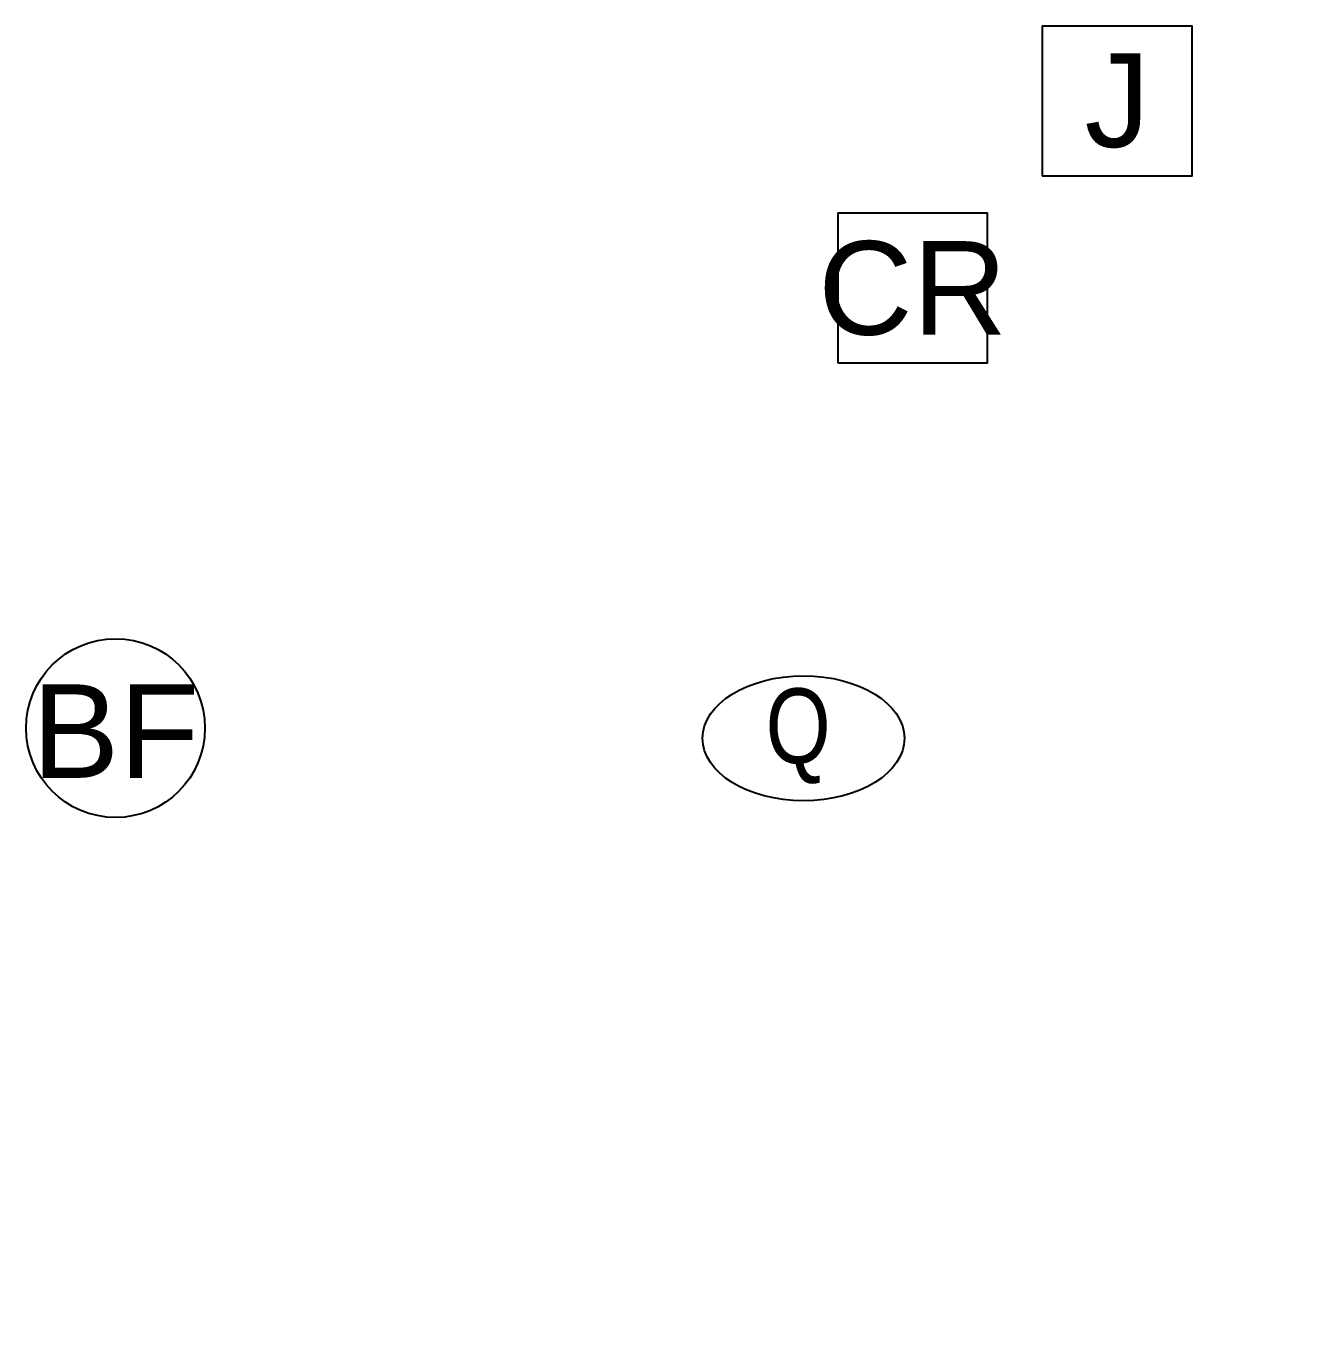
# Model space of a CAD drawing. Header units: inches. Extents: x 23 to 6400, y -2214 to 4412.
# Drawn here: x 2585.1 to 2722.3, y 1232.7 to 1372.1 of the extents above; entities that cross this region are included whole.
import ezdxf
from ezdxf.enums import TextEntityAlignment as Align

# ---------------------------------------------------------------- set-up
doc = ezdxf.new("R2010")
doc.units = ezdxf.units.IN
doc.header["$LTSCALE"] = 96
doc.header["$MEASUREMENT"] = 0
for name, color, linetype in [('A-FURN-EXIST', 33, 'Continuous'), ('A-Powr-Exst', 15, 'Continuous'), ('Legend 300$0$A-Powr-Neww', 4, 'Continuous')]:
    doc.layers.add(name, color=color, linetype=linetype)
doc.styles.add('OTJ_Title1', font='swiss.ttf')
doc.styles.add('XFINE_1', font='swissl.ttf', dxfattribs={"height": 1.25})

# ---------------------------------------------------------------- blocks, each defined once
blk = doc.blocks.new('A$C63DA0F89')
at = {"color": 0, "linetype": 'ByBlock', "lineweight": -2}
blk.add_lwpolyline([(8.79, 0), (24.79, 0), (24.79, 16), (8.79, 16)], close=True, dxfattribs=at)
at = {"color": 0, "linetype": 'ByBlock', "lineweight": -2, "style": 'OTJ_Title1', "flags": 8}
blk.add_attdef('CODE', text='', height=8, dxfattribs=at).set_placement((16.79, 8), align=Align.MIDDLE)
blk = doc.blocks.new('A$C39A66B45')
blk.add_circle((16.79, 9.55), 9.55)
at = {"color": 0, "linetype": 'ByBlock', "lineweight": -2, "style": 'OTJ_Title1', "flags": 8}
blk.add_attdef('CODE', text='', height=8, dxfattribs=at).set_placement((16.79, 9.23), align=Align.MIDDLE)
blk = doc.blocks.new('A$C727C1CD3')
at = {"color": 0, "linetype": 'ByBlock', "lineweight": -2}
blk.add_ellipse((13.72, 6.66), major_axis=(10.78, 0), ratio=0.619048, dxfattribs=at)
at = {"layer": 'Legend 300$0$A-Powr-Neww', "style": 'XFINE_1', "width": 0.8, "flags": 8}
blk.add_attdef('EQUIP', text='', height=8, dxfattribs=at).set_placement((15.04, 6.95), align=Align.MIDDLE)
blk = doc.blocks.new('A$C1C1D4BE0 (4) (2) (2)')
at = {"invisible_edges": 15}
for points in [[(430.45, 169.79, 73.25), (430.45, 170.05, 72.91), (430.45, 170.06, 72.94)], [(430.45, 169.67, 74.47), (430.45, 169.23, 74.18), (430.45, 169.88, 74.31)], [(430.45, 169.21, 74.11), (430.45, 169.72, 73.54), (430.45, 169.88, 74.31)], [(430.45, 169.72, 73.27), (430.45, 169.7, 72.65), (430.45, 169.72, 72.65)], [(430.45, 168.38, 72.47), (430.45, 169.66, 73.33), (430.45, 168.99, 74.05)], [(430.45, 168.38, 72.47), (430.45, 168.99, 74.05), (430.45, 168.15, 74.27)], [(430.45, 166.11, 74.05), (430.45, 165.45, 73.33), (430.45, 167.83, 72.42)], [(430.45, 166.11, 74.05), (430.45, 167.83, 72.42), (430.45, 166.96, 74.27)], [(430.45, 165.22, 74.31), (430.45, 165.39, 73.54), (430.45, 165.9, 74.11)], [(430.45, 165.88, 74.18), (430.45, 165.43, 74.47), (430.45, 165.22, 74.31)], [(430.45, 165.39, 72.65), (430.45, 165.4, 72.65), (430.45, 165.31, 73.25)], [(430.45, 165.04, 72.94), (430.45, 165.05, 72.91), (430.45, 165.31, 73.25)]]:
    blk.add_3dface(points, dxfattribs=at)
at = {"color": 0, "flags": 1}
for tag, p, rotation in [('CAPPN', (346.3, 144.91, 28.25), 239.7332), ('CAPMG', (346.3, 144.91, 28.25), 239.7332), ('CAPMC', (346.3, 144.91, 28.25), 239.7332), ('CAPQT', (346.3, 144.91, 28.25), 239.7332), ('CAPDH', (346.3, 144.91, 28.25), 239.7332), ('CAPGC', (346.3, 144.91, 28.25), 239.7332), ('CAPPN', (273.39, 103.26), 180), ('CAPMG', (273.39, 103.26), 180), ('CAPMC', (273.39, 103.26), 180), ('CAPQT', (273.39, 103.26), 180), ('CAPDH', (273.39, 103.26), 180), ('CAPGC', (273.39, 103.26), 180), ('CAPPN', (352.41, 58, 28.25), 120), ('CAPMG', (352.41, 58, 28.25), 120), ('CAPMC', (352.41, 58, 28.25), 120), ('CAPQT', (352.41, 58, 28.25), 120), ('CAPDH', (352.41, 58, 28.25), 120), ('CAPGC', (352.41, 58, 28.25), 120), ('CAPPN', (364.65, 37.2), 120.8037), ('CAPMG', (364.65, 37.2), 120.8037), ('CAPMC', (364.65, 37.2), 120.8037), ('CAPQT', (364.65, 37.2), 120.8037), ('CAPDH', (364.65, 37.2), 120.8037), ('CAPGC', (364.65, 37.2), 120.8037)]:
    blk.add_attdef(tag, p, '', height=0.001, rotation=rotation, dxfattribs=at)
for tag, p in [('CAPPN', (249.58, 96.11)), ('CAPMG', (249.58, 96.11)), ('CAPMC', (249.58, 96.11)), ('CAPQT', (249.58, 96.11)), ('CAPDH', (249.58, 96.11)), ('CAPGC', (249.58, 96.11)), ('CAPPN', (273.58, 96.11, 28.25)), ('CAPMG', (273.58, 96.11, 28.25)), ('CAPMC', (273.58, 96.11, 28.25)), ('CAPQT', (273.58, 96.11, 28.25)), ('CAPDH', (273.58, 96.11, 28.25)), ('CAPGC', (273.58, 96.11, 28.25))]:
    blk.add_attdef(tag, p, '', height=0.001, dxfattribs=at)

msp = doc.modelspace()

# ---------------------------------------------------------------- block references
at = {"layer": 'A-FURN-EXIST', "xscale": -1, "rotation": 270}
msp.add_blockref('A$C1C1D4BE0 (4) (2) (2)', (2552.25, 802.29), dxfattribs=at)
at = {"layer": 'A-Powr-Exst', "color": 15, "linetype": 'Continuous', "lineweight": -3}
ref = msp.add_blockref('A$C63DA0F89', (2684.83, 1356.06), dxfattribs=at)
ref.add_attrib('CODE', 'J', dxfattribs={"layer": '0', "color": 0, "linetype": 'ByBlock', "lineweight": -2, "height": 10, "style": 'OTJ_Title1', "flags": 8}).set_placement((2701.62, 1364.06), align=Align.MIDDLE)
ref = msp.add_blockref('A$C63DA0F89', (2662.97, 1336.08), dxfattribs=at)
ref.add_attrib('CODE', 'CR', dxfattribs={"layer": '0', "color": 0, "linetype": 'ByBlock', "lineweight": -2, "height": 10, "style": 'OTJ_Title1', "flags": 8}).set_placement((2679.76, 1344.08), align=Align.MIDDLE)
ref = msp.add_blockref('A$C39A66B45', (2577.83, 1287.5), dxfattribs=at)
ref.add_attrib('CODE', 'BF', dxfattribs={"layer": '0', "color": 0, "linetype": 'ByBlock', "lineweight": -2, "height": 10, "style": 'OTJ_Title1', "flags": 8}).set_placement((2594.62, 1296.73), align=Align.MIDDLE)
at = {"layer": 'A-Powr-Exst', "color": 15}
ref = msp.add_blockref('A$C727C1CD3', (2654.39, 1289.3), dxfattribs=at)
ref.add_attrib('EQUIP', 'Q', dxfattribs={"layer": 'Legend 300$0$A-Powr-Neww', "height": 8, "style": 'XFINE_1', "width": 0.8, "flags": 8}).set_placement((2667.54, 1296.25), align=Align.MIDDLE)

doc.saveas('drawing.dxf')
